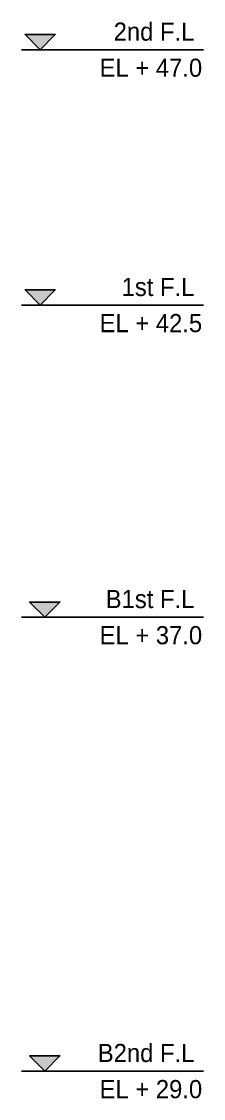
# Model space of a CAD drawing. Header units: millimetres. Extents: x 252711992 to 505989238, y 504776675 to 1009617600.
# Drawn here: x 253470731 to 253473934, y 504781072 to 504800051 of the extents above; entities that cross this region are included whole.
import ezdxf
from ezdxf.enums import TextEntityAlignment as Align

# ---------------------------------------------------------------- set-up
doc = ezdxf.new("R2010")
doc.units = ezdxf.units.MM
doc.layers.add('㈜SE&C 심볼', color=7, linetype='Continuous')
doc.styles.add('ARTINT-A1.$0$돋움', font='')
doc.styles.get('ARTINT-A1.$0$돋움').set_extended_font_data('Dotum')

msp = doc.modelspace()

# ---------------------------------------------------------------- hatches: boundary and pattern name
at = {"layer": '㈜SE&C 심볼'}
for points in [[(253470792.11, 504799820.82), (253471058.97, 504799553.96), (253471325.83, 504799820.82)], [(253470792.11, 504795320.82), (253471058.97, 504795053.96), (253471325.83, 504795320.82)], [(253470873.55, 504789820.82), (253471140.41, 504789553.96), (253471407.27, 504789820.82)], [(253470873.55, 504781820.82), (253471140.41, 504781553.96), (253471407.27, 504781820.82)]]:
    msp.add_hatch(color=256, dxfattribs=at).paths.add_polyline_path(points)

# ---------------------------------------------------------------- linework, layer by layer
for p, q in [((253470731.39, 504799553.96, -9096.99), (253473933.68, 504799553.96, -9096.99)), ((253470731.39, 504795053.96, -9096.99), (253473933.68, 504795053.96, -9096.99)), ((253470731.39, 504789553.96, -9096.99), (253473933.68, 504789553.96, -9096.99)), ((253470731.39, 504781553.96, -9096.99), (253473933.68, 504781553.96, -9096.99))]:
    msp.add_line(p, q, dxfattribs=at)
for points, elevation in [([(253471058.97, 504799553.96), (253471325.83, 504799820.82), (253470792.11, 504799820.82), (253471058.97, 504799553.96)], -23779.46), ([(253471058.97, 504795053.96), (253471325.83, 504795320.82), (253470792.11, 504795320.82), (253471058.97, 504795053.96)], -23779.46), ([(253471140.41, 504789553.96), (253471407.27, 504789820.82), (253470873.55, 504789820.82), (253471140.41, 504789553.96)], -9096.99), ([(253471140.41, 504781553.96), (253471407.27, 504781820.82), (253470873.55, 504781820.82), (253471140.41, 504781553.96)], -9096.99)]:
    msp.add_lwpolyline(points, dxfattribs=dict(at, elevation=elevation))

# ---------------------------------------------------------------- texts
at = {"layer": '㈜SE&C 심볼', "style": 'ARTINT-A1.$0$돋움'}
for s, p in [('2nd F.L', (253473773.56, 504799714.07, -9096.99)), ('EL + 47.0', (253473911.25, 504799076.9, -9096.99)), ('1st F.L', (253473773.56, 504795214.07, -9096.99)), ('EL + 42.5', (253473911.25, 504794576.9, -9096.99)), ('B1st F.L', (253473773.56, 504789714.07, -9096.99)), ('EL + 37.0', (253473911.25, 504789076.9, -9096.99)), ('B2nd F.L', (253473773.56, 504781714.07, -9096.99)), ('EL + 29.0', (253473911.25, 504781076.9, -9096.99))]:
    msp.add_text(s, height=320.229, dxfattribs=at).set_placement(p, align=Align.RIGHT)

doc.saveas('drawing.dxf')
